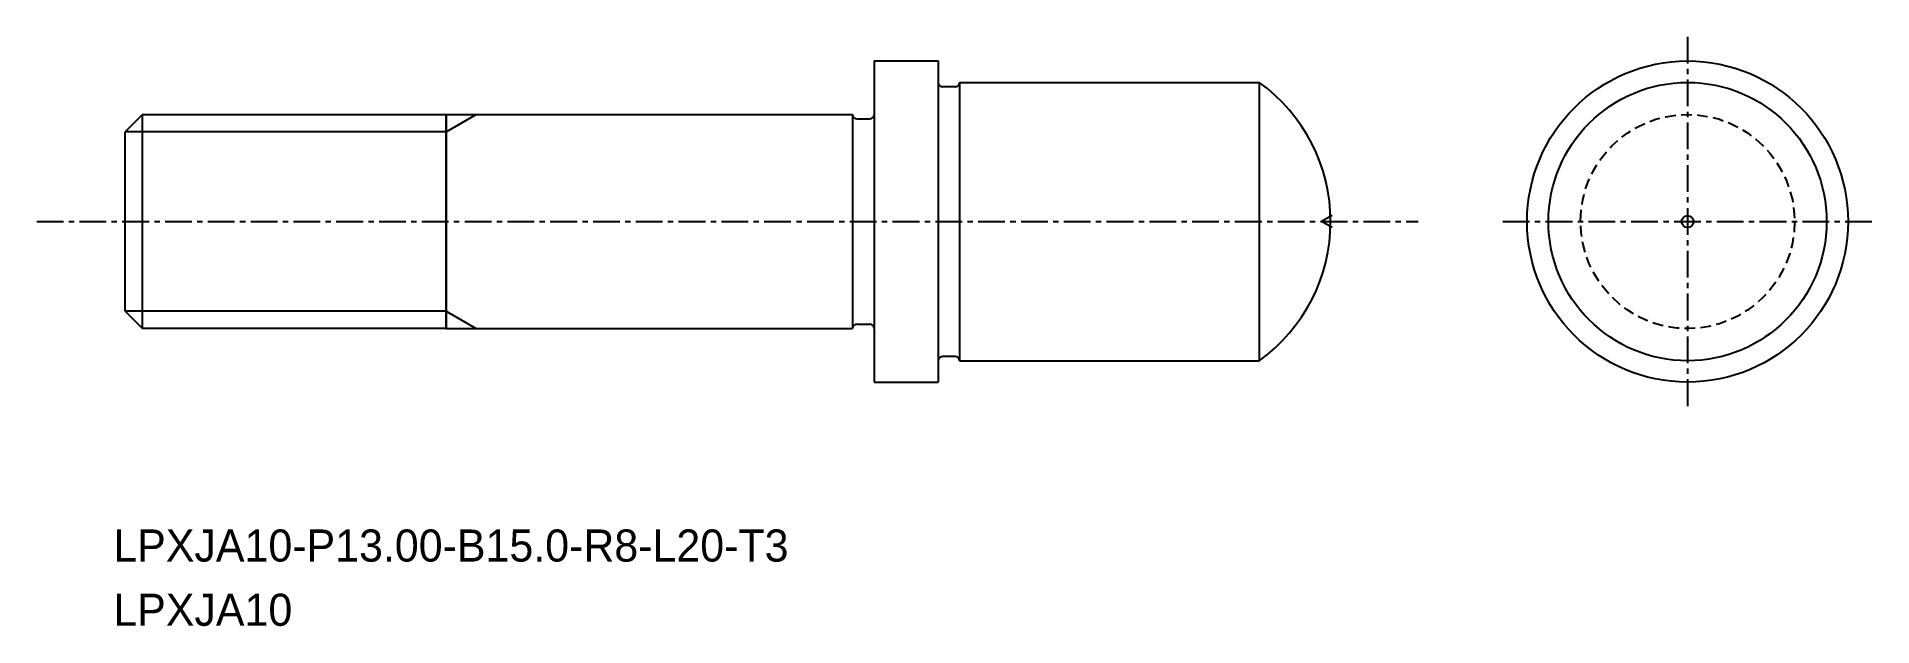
# Model space of a CAD drawing. Extents: x -1935.7 to -1849.9, y -747.6 to -720.1.
import ezdxf

# ---------------------------------------------------------------- set-up
doc = ezdxf.new("R2010")
doc.units = 0
doc.linetypes.add('CENTER', pattern=[2, 1.25, -0.25, 0.25, -0.25])
doc.linetypes.add('DASHED', pattern=[0.75, 0.5, -0.25])
doc.layers.get('0').update_dxf_attribs({"linetype": 'CONTINUOUS'})
doc.layers.add('CENTER', color=1, linetype='CENTER')

msp = doc.modelspace()

# ---------------------------------------------------------------- linework, layer by layer
at = {"color": 7, "linetype": 'CONTINUOUS'}
for p, q in [((-1896.597, -721.198), (-1893.597, -721.198)), ((-1896.597, -721.198), (-1896.597, -736.198)), ((-1892.597, -722.198), (-1892.597, -735.198)), ((-1892.597, -722.198), (-1878.597, -722.198)), ((-1892.797, -722.398), (-1893.397, -722.398)), ((-1930.785, -723.698), (-1931.597, -724.51)), ((-1930.785, -723.698), (-1916.597, -723.698)), ((-1930.785, -733.698), (-1930.785, -723.698)), ((-1916.597, -733.698), (-1916.597, -723.698)), ((-1916.597, -723.698), (-1897.597, -723.698)), ((-1916.597, -723.698), (-1916.597, -733.698)), ((-1897.597, -723.698), (-1897.597, -733.698)), ((-1897.397, -723.898), (-1896.797, -723.898)), ((-1931.597, -732.886), (-1931.597, -724.51)), ((-1931.597, -732.886), (-1930.785, -733.698)), ((-1916.597, -733.698), (-1930.785, -733.698)), ((-1916.597, -733.698), (-1897.597, -733.698)), ((-1897.397, -733.498), (-1896.797, -733.498)), ((-1892.797, -734.998), (-1893.397, -734.998)), ((-1892.597, -735.198), (-1878.597, -735.198)), ((-1896.597, -736.198), (-1893.597, -736.198))]:
    msp.add_line(p, q, dxfattribs=at)
at = {"linetype": 'CONTINUOUS'}
for p, q in [((-1893.597, -721.198), (-1893.597, -736.198)), ((-1878.597, -722.198), (-1878.597, -735.198))]:
    msp.add_line(p, q, dxfattribs=at)
at = {"color": 3, "linetype": 'CONTINUOUS'}
for p, q in [((-1916.597, -724.51), (-1915.191, -723.698)), ((-1916.597, -724.51), (-1931.597, -724.51)), ((-1916.597, -732.886), (-1931.597, -732.886)), ((-1916.597, -732.886), (-1915.191, -733.698))]:
    msp.add_line(p, q, dxfattribs=at)
at = {"color": 3}
for p in [(-1875.19, -728.421), (-1875.19, -728.974)]:
    msp.add_line(p, (-1875.678, -728.698), dxfattribs=at)
at = {"linetype": 'CONTINUOUS'}
for radius in [7.5, 6.5]:
    msp.add_circle((-1858.578, -728.698), radius, dxfattribs=at)
at = {"color": 3, "linetype": 'DASHED'}
msp.add_circle((-1858.578, -728.698), 5, dxfattribs=at)
msp.add_circle((-1858.578, -728.698), 0.276)
at = {"color": 7, "linetype": 'CONTINUOUS'}
for centre, start, end in [((-1893.397, -722.198), 180, 270), ((-1892.797, -722.198), 270, 0), ((-1897.397, -723.698), 180, 270), ((-1896.797, -723.698), 270, 0), ((-1897.397, -733.698), 90, 180), ((-1896.797, -733.698), 0, 90), ((-1893.397, -735.198), 90, 180), ((-1892.797, -735.198), 0, 90)]:
    msp.add_arc(centre, 0.2, start, end, dxfattribs=at)
at = {"linetype": 'CONTINUOUS'}
msp.add_arc((-1883.261, -728.698), 8, 305.65909, 54.34091, dxfattribs=at)
at = {"layer": 'CENTER', "color": 1, "linetype": 'CENTER'}
for p, q in [((-1858.578, -720.065), (-1858.578, -737.33)), ((-1935.728, -728.698), (-1871.161, -728.698)), ((-1867.21, -728.698), (-1849.945, -728.698))]:
    msp.add_line(p, q, dxfattribs=at)

# ---------------------------------------------------------------- texts
for s, p in [('LPXJA10-P13.00-B15.0-R8-L20-T3', (-1932.148, -744.58)), ('LPXJA10', (-1932.148, -747.58))]:
    msp.add_text(s, height=1.5).set_placement(p)

doc.saveas('drawing.dxf')
